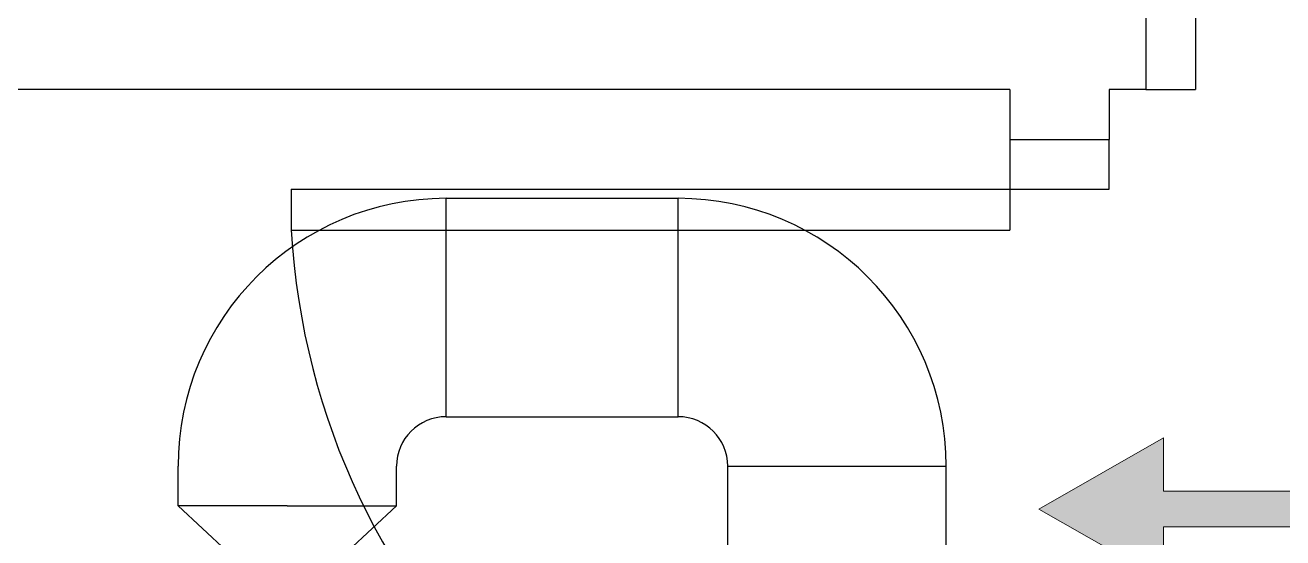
# Model space of a CAD drawing. Header units: millimetres. Extents: x 441156 to 441876, y 4514765 to 4515211.
# Drawn here: x 441335.766 to 441337.032, y 4515148.396 to 4515148.913 of the extents above; entities that cross this region are included whole.
import ezdxf

# ---------------------------------------------------------------- set-up
doc = ezdxf.new("R2010")
doc.units = ezdxf.units.MM
doc.layers.add('01_mono PRIMERA', color=2, linetype='Continuous')
doc.layers.add('Instalaciones_ventilación_texto', color=7, linetype='Continuous')
doc.layers.add('Instalaciones_ventilación_extracción', color=86, linetype='Continuous', lineweight=25)

# ---------------------------------------------------------------- blocks, each defined once
blk = doc.blocks.new('A$C065C7C63')
at = {"layer": '01_mono PRIMERA', "color": 254}
for p, q in [((4.4193, 9.415, 0), (4.4193, 9.315, 0)), ((4.4693, 9.415, 0), (4.4693, 9.315, 0)), ((4.2822, 9.315, 0), (2.5822, 9.315, 0)), ((4.2822, 9.315, 0), (4.2822, 9.2649, 0)), ((4.4193, 9.315, 0), (4.3822, 9.315, 0)), ((4.3822, 9.315, 0), (4.3822, 9.2649, 0)), ((4.4193, 9.315, 0), (4.4693, 9.315, 0)), ((4.2822, 9.2649, 0), (4.3822, 9.2649, 0)), ((4.2822, 9.2649, 0), (4.2822, 9.1735, 0)), ((4.3822, 9.2149, 0), (4.3822, 9.2649, 0)), ((3.5584, 9.2149, 0), (3.5584, 9.1735, 0)), ((3.5584, 9.2149, 0), (4.3822, 9.2149, 0)), ((3.5584, 9.1735, 0), (4.2822, 9.1735, 0))]:
    blk.add_line(p, q, dxfattribs=at)
blk.add_arc((4.2822, 9.2149, 0), 0.725, 183.2758, 270, dxfattribs=at)

msp = doc.modelspace()

# ---------------------------------------------------------------- hatches: boundary and pattern name
at = {"layer": 'Instalaciones_ventilación_texto', "lineweight": 0}
msp.add_hatch(color=10, dxfattribs=at).paths.add_polyline_path([(441337.23034455, 4515148.40740063), (441336.91222553, 4515148.40733731), (441336.91223624, 4515148.35352019), (441336.78664867, 4515148.42525136), (441336.91220768, 4515148.49703252), (441336.91221839, 4515148.4432154), (441337.2303374, 4515148.44327871)])

# ---------------------------------------------------------------- linework, layer by layer
at = {"layer": 'Instalaciones_ventilación_extracción'}
for p, q in [((441336.18959648, 4515148.73836692, -0.00000053), (441336.42334207, 4515148.73836692, -0.00000053)), ((441336.18959648, 4515148.51836692, -0.00000053), (441336.18959648, 4515148.73836692, -0.00000053)), ((441336.42334207, 4515148.51836692, -0.00000053), (441336.42334207, 4515148.73836692, -0.00000053)), ((441336.18959648, 4515148.51836692, -0.00000053), (441336.42334207, 4515148.51836692, -0.00000053)), ((441335.91959648, 4515148.428472, -0.00000053), (441335.91959648, 4515148.46836692, -0.00000053)), ((441336.13959648, 4515148.428472, -0.00000053), (441336.13959648, 4515148.46836692, -0.00000053)), ((441336.47334207, 4515147.6733355, -0.00000053), (441336.47334207, 4515148.46836692, -0.00000053)), ((441336.47334207, 4515148.46836692, -0.00000053), (441336.69334207, 4515148.46836692, -0.00000053)), ((441336.69334207, 4515147.6733355, -0.00000053), (441336.69334207, 4515148.46836692, -0.00000053)), ((441336.02959648, 4515148.428472, -0.00000053), (441335.91959648, 4515148.428472, -0.00000053)), ((441335.91959648, 4515148.428472, -0.00000053), (441335.96856095, 4515148.38284157, -0.00000053)), ((441336.02959648, 4515148.428472, -0.00000053), (441336.13959648, 4515148.428472, -0.00000053)), ((441336.13959648, 4515148.428472, -0.00000053), (441336.09063202, 4515148.38284157, -0.00000053))]:
    msp.add_line(p, q, dxfattribs=at)
for centre, radius, start, end in [((441336.18959648, 4515148.46836692, -0.00000053), 0.27, 90, 180), ((441336.42334207, 4515148.46836692, -0.00000053), 0.27, 0, 90), ((441336.18959648, 4515148.46836692, -0.00000053), 0.05, 90, 180), ((441336.42334207, 4515148.46836692, -0.00000053), 0.05, 0, 90)]:
    msp.add_arc(centre, radius, start, end, dxfattribs=at)
at = {"layer": 'Instalaciones_ventilación_texto', "color": 10, "lineweight": 0}
msp.add_lwpolyline([(441337.23034455, 4515148.40740063), (441336.91222553, 4515148.40733731), (441336.91223624, 4515148.35352019), (441336.78664867, 4515148.42525136), (441336.91220768, 4515148.49703252), (441336.91221839, 4515148.4432154), (441337.2303374, 4515148.44327871)], close=True, dxfattribs=at)

# ---------------------------------------------------------------- block references
at = {"layer": '01_mono PRIMERA'}
msp.add_blockref('A$C065C7C63', (441332.47527523, 4515139.53285721), dxfattribs=at)

doc.saveas('drawing.dxf')
